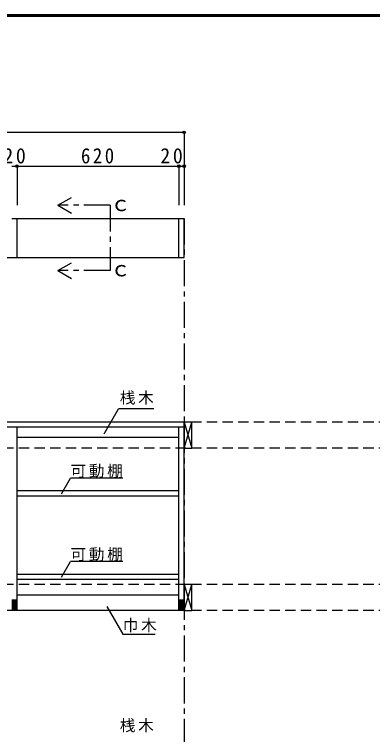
# Model space of a CAD drawing. Units: millimetres at full size, sheet at 1:20; details may follow other scales. Extents: x -3922 to 3878, y -2932 to 2722.
# Drawn here: x -1648 to -275, y -40 to 2722 of the extents above; entities that cross this region are included whole.
import ezdxf
from ezdxf.enums import TextEntityAlignment as Align

# ---------------------------------------------------------------- set-up
doc = ezdxf.new("R2010")
doc.units = ezdxf.units.MM
doc.header["$LTSCALE"] = 20
doc.header["$PDMODE"] = 32
doc.header["$PDSIZE"] = 10
doc.linetypes.add('CHAIN1', pattern=[8, 5, -1, 1, -1])
doc.linetypes.add('DASHED2', pattern=[3, 2, -1])
for name, color, linetype in [('0-2_本体', 2, 'Continuous'), ('0-3_固定棚', 3, 'Continuous'), ('0-4_可動棚', 3, 'Continuous'), ('0-5', 4, 'Continuous'), ('0-7_桟木・巾木', 2, 'Continuous'), ('0-8_引き出し', 3, 'Continuous'), ('0-A_文字', 7, 'Continuous'), ('0-B_寸法', 7, 'Continuous'), ('F-1_枠', 6, 'Continuous')]:
    doc.layers.add(name, color=color, linetype=linetype)
doc.styles.add('ＭＳ ゴシック', font='')
doc.styles.get('ＭＳ ゴシック').set_extended_font_data('MS Gothic')

# ---------------------------------------------------------------- blocks, each defined once
blk = doc.blocks.new('R40')
at = {"layer": '0-5', "color": 3}
for p, q in [((10, 18.67), (-10, 18.67)), ((-10, 16), (10, 16)), ((-10, 13.33), (10, 13.33)), ((-10, 10.67), (10, 10.67)), ((-10, 8), (10, 8)), ((-10, 5.33), (10, 5.33)), ((-10, 2.67), (10, 2.67)), ((-10, 0), (10, 0)), ((-10, -2.67), (10, -2.67)), ((-10, -5.33), (10, -5.33)), ((-10, -8), (10, -8)), ((-10, -10.67), (10, -10.67)), ((-10, -13.33), (10, -13.33)), ((-10, -16), (10, -16)), ((-10, -18.67), (10, -18.67))]:
    blk.add_line(p, q, dxfattribs=at)

msp = doc.modelspace()

# ---------------------------------------------------------------- linework, layer by layer
at = {"layer": '0-2_本体'}
for p, q in [((-1657.87, 1940.05), (-1637.87, 1940.05)), ((-1637.87, 1790.05), (-1637.87, 1940.05)), ((-1017.87, 1940.05), (-997.87, 1940.05)), ((-1017.87, 1790.05), (-1017.87, 1940.05)), ((-997.87, 1790.05), (-997.87, 1940.05)), ((-1657.87, 1790.05), (-1637.87, 1790.05)), ((-1017.87, 1790.05), (-997.87, 1790.05))]:
    msp.add_line(p, q, dxfattribs=at)
at = {"layer": '0-2_本体', "color": 3}
for p, q in [((-2937.87, 1790.05), (-997.87, 1790.05)), ((-997.87, 1159.05), (-2952.87, 1159.05)), ((-997.87, 1139.05), (-2937.87, 1139.05)), ((-1637.87, 436.05), (-1637.87, 1139.05)), ((-1017.87, 436.05), (-1017.87, 1139.05)), ((-997.87, 436.05), (-997.87, 1159.05)), ((-997.87, 436.05), (-2937.87, 436.05))]:
    msp.add_line(p, q, dxfattribs=at)
at = {"layer": '0-3_固定棚'}
msp.add_line((-1637.87, 1940.05), (-1017.87, 1940.05), dxfattribs=at)
at = {"layer": '0-4_可動棚'}
for p, q in [((-1636.87, 874.55), (-1636.87, 894.55)), ((-1018.87, 894.55), (-1636.87, 894.55)), ((-1018.87, 894.55), (-1018.87, 874.55)), ((-1018.87, 874.55), (-1636.87, 874.55)), ((-1636.87, 554.55), (-1636.87, 574.55)), ((-1018.87, 574.55), (-1636.87, 574.55)), ((-1018.87, 554.55), (-1636.87, 554.55)), ((-1018.87, 574.55), (-1018.87, 554.55))]:
    msp.add_line(p, q, dxfattribs=at)
at = {"layer": '0-7_桟木・巾木', "color": 7}
for p, q in [((-1017.87, 1099.05), (-1637.87, 1099.05)), ((-1637.87, 496.05), (-1017.87, 496.05))]:
    msp.add_line(p, q, dxfattribs=at)
at = {"layer": '0-8_引き出し', "color": 7}
for p, q in [((-997.87, 1159.05), (-967.87, 1059.05)), ((-997.87, 1059.05), (-967.87, 1159.05)), ((-997.87, 536.05), (-967.87, 436.05)), ((-997.87, 436.05), (-967.87, 536.05))]:
    msp.add_line(p, q, dxfattribs=at)
at = {"layer": '0-8_引き出し'}
for p, q in [((-997.87, 536.05), (-997.87, 436.05)), ((-997.87, 436.05), (-967.87, 436.05))]:
    msp.add_line(p, q, dxfattribs=at)
msp.add_lwpolyline([(-967.87, 1059.05), (-967.87, 1159.05), (-997.87, 1159.05), (-997.87, 1059.05)], close=True, dxfattribs=at)
msp.add_lwpolyline([(-967.87, 436.05), (-967.87, 536.05), (-997.87, 536.05)], dxfattribs=at)
at = {"layer": '0-A_文字'}
for p, q in [((-1481.3, 1990.05), (-1429.33, 2020.05)), ((-1481.3, 1990.05), (-1429.33, 1960.05)), ((-1481.3, 1740.05), (-1429.33, 1770.05)), ((-1481.3, 1740.05), (-1429.33, 1710.05)), ((-1467.96, 883.49), (-1432.94, 944.14)), ((-1232.94, 944.14), (-1432.94, 944.14)), ((-1467.96, 563.49), (-1432.94, 624.14)), ((-1232.94, 624.14), (-1432.94, 624.14)), ((-1293.59, 450.81), (-1232.87, 345.63)), ((-1232.87, 345.63), (-1109.11, 345.63))]:
    msp.add_line(p, q, dxfattribs=at)
at = {"layer": '0-A_文字', "linetype": 'CHAIN1'}
for p, q in [((-1281.3, 1990.05), (-1481.3, 1990.05)), ((-1281.3, 1990.05), (-1281.3, 1740.05)), ((-997.87, 1940.05), (-997.87, -1957.71)), ((-1281.3, 1740.05), (-1481.3, 1740.05))]:
    msp.add_line(p, q, dxfattribs=at)
at = {"layer": '0-B_寸法', "color": 4}
for p, q in [((-2937.87, 2270.05), (-997.87, 2270.05)), ((-997.87, 2270.05), (-997.87, 1990.05)), ((-997.87, 2270.05), (-997.87, 1990.05)), ((-1657.87, 2140.05), (-1637.87, 2140.05)), ((-1637.87, 2140.05), (-1637.87, 1990.05)), ((-1637.87, 2140.05), (-1017.87, 2140.05)), ((-1017.87, 2140.05), (-1017.87, 1990.05)), ((-1017.87, 2140.05), (-997.87, 2140.05)), ((-997.87, 2140.05), (-997.87, 1990.05))]:
    msp.add_line(p, q, dxfattribs=at)
at = {"layer": '0-B_寸法'}
for p in [(-1303.48, 1113.97), (-1114.07, 1208.94)]:
    msp.add_line(p, (-1248.65, 1208.94), dxfattribs=at)
at = {"layer": '0-B_寸法', "color": 4, "linetype": 'DASHED2'}
for p, q in [((3209.18, 1159.05), (-2952.87, 1159.05)), ((3209.18, 1059.05), (-2952.87, 1059.05)), ((3209.18, 536.05), (-2952.87, 536.05)), ((3209.18, 436.05), (-2952.87, 436.05))]:
    msp.add_line(p, q, dxfattribs=at)
at = {"layer": '0-B_寸法'}
for p in [(-997.87, 2270.05), (-997.87, 2270.05), (-1637.87, 2140.05), (-1017.87, 2140.05), (-997.87, 2140.05)]:
    msp.add_point(p, dxfattribs=at)
at = {"layer": 'F-1_枠'}
for p, q in [((-3922.03, 2722.29), (3877.97, 2722.29)), ((-3922.03, 2718.96), (3877.97, 2718.96)), ((-3922.03, 2715.63), (3877.97, 2715.63))]:
    msp.add_line(p, q, dxfattribs=at)

# ---------------------------------------------------------------- block references
at = {"layer": '0-5'}
for p in [(-1647.87, 457.38), (-1007.87, 457.38)]:
    msp.add_blockref('R40', p, dxfattribs=at)

# ---------------------------------------------------------------- texts
at = {"layer": '0-A_文字', "style": 'ＭＳ ゴシック'}
for p in [(-1281.3, 1950.05), (-1281.3, 1700.05)]:
    msp.add_text('ｃ', height=58.65, dxfattribs=at).set_placement(p, align=Align.BOTTOM_LEFT)
at = {"layer": '0-A_文字', "char_height": 43.99, "attachment_point": 7, "style": 'ＭＳ ゴシック'}
for s, insert in [('\\T1.17;可動棚', (-1432.94, 944.14)), ('\\T1.17;可動棚', (-1432.94, 624.14)), ('\\T1.17;巾木', (-1232.87, 352.75))]:
    msp.add_mtext(s, dxfattribs=dict(at, insert=insert))
at = {"layer": '0-B_寸法', "attachment_point": 7, "style": 'ＭＳ ゴシック'}
for s, insert, char_height in [('\\T1.27;\\W0.95;20', (-1690.37, 2150.05), 58.65), ('\\T1.27;\\W0.9;620', (-1392.87, 2150.05), 58.65), ('\\T1.27;\\W0.95;20', (-1088.84, 2150.05), 58.65), ('\\T1.17;桟木', (-1244.07, 1225.39), 43.99), ('\\T1.17;桟木', (-1244.07, -31.61), 43.99)]:
    msp.add_mtext(s, dxfattribs=dict(at, insert=insert, char_height=char_height))

doc.saveas('drawing.dxf')
